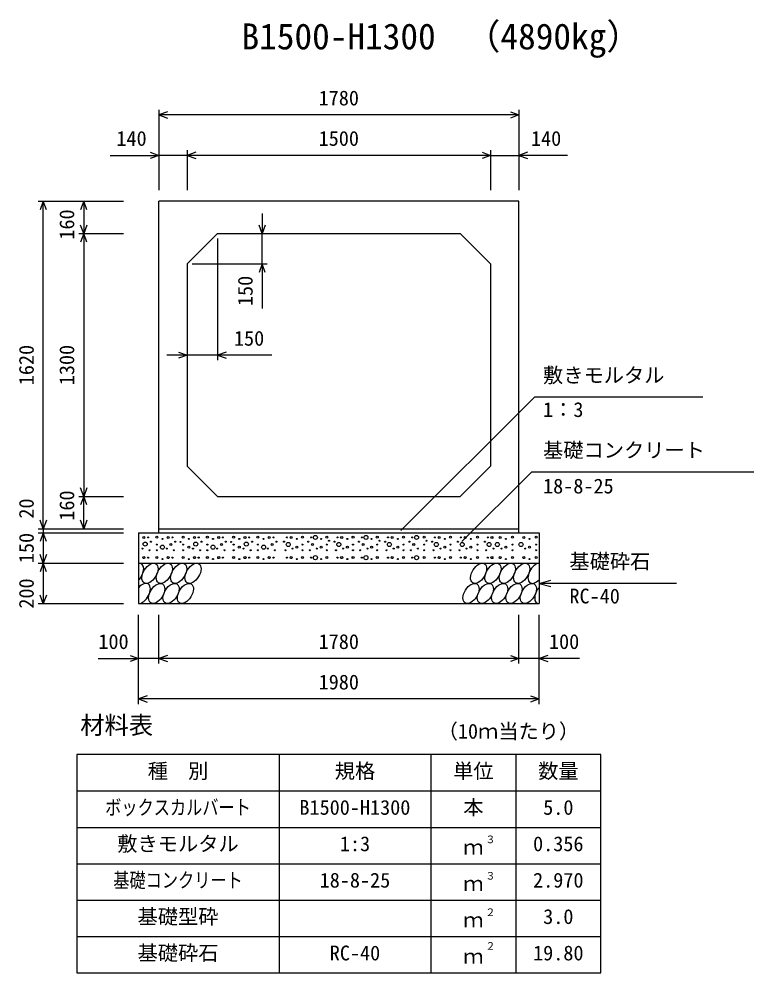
# Model space of a CAD drawing. Units: millimetres, scale not verified. Extents: x -50400 to 50400, y -17820 to 17820.
# Drawn here: x 14929 to 18562, y -10095 to -5377 of the extents above; entities that cross this region are included whole.
import ezdxf
from ezdxf.enums import TextEntityAlignment as Align

# ---------------------------------------------------------------- set-up
doc = ezdxf.new("R2010")
doc.units = ezdxf.units.MM
doc.header["$LTSCALE"] = 60
for name, color, linetype, lineweight in [('0-0_DIM', 7, 'Continuous', 25), ('0-2_HATCH', 6, 'Continuous', 25), ('0-3_HYO', 3, 'Continuous', 25), ('0-4_HYO2', 4, 'Continuous', 25), ('0-5_OUTLINE', 3, 'Continuous', 25), ('0-7_TXT', 7, 'Continuous', 25)]:
    doc.layers.add(name, color=color, linetype=linetype, lineweight=lineweight)
doc.styles.add('ＭＳ ゴシック', font='')
doc.styles.get('ＭＳ ゴシック').set_extended_font_data('MS Gothic')

msp = doc.modelspace()

# ---------------------------------------------------------------- linework, layer by layer
at = {"layer": '0-0_DIM'}
for p, q in [((15619.98, -5826.22), (15619.98, -6223.11)), ((17399.98, -5826.22), (17399.98, -6223.11)), ((17399.98, -5851.22), (15619.98, -5851.22)), ((15759.98, -6026.22), (15759.98, -6223.11)), ((17259.98, -6026.22), (17259.98, -6223.11)), ((15379.24, -6051.22), (15619.98, -6051.22)), ((15759.98, -6051.22), (15619.98, -6051.22)), ((17259.98, -6051.22), (15759.98, -6051.22)), ((17259.98, -6051.22), (17399.98, -6051.22)), ((17640.73, -6051.22), (17399.98, -6051.22)), ((15023.88, -6278.11), (15444.98, -6278.11)), ((15048.88, -7898.11), (15048.88, -6278.11)), ((15248.88, -6278.11), (15248.88, -6438.11)), ((16130.84, -6338.11), (16130.84, -6438.11)), ((15223.88, -6438.11), (15444.98, -6438.11)), ((15248.88, -6438.11), (15248.88, -7738.11)), ((16130.84, -6588.11), (16130.84, -6438.11)), ((15909.98, -6463.11), (15909.98, -7064.68)), ((15784.98, -6588.11), (16155.84, -6588.11)), ((16130.84, -6588.11), (16130.84, -6808.99)), ((15759.98, -7039.68), (15659.98, -7039.68)), ((15909.98, -7039.68), (15759.98, -7039.68)), ((16179.45, -7039.68), (15909.98, -7039.68)), ((16816.2, -7907.45), (17476.48, -7247.17)), ((18308.89, -7247.17), (17476.48, -7247.17)), ((17118.01, -7961.84), (17462.07, -7617.78)), ((18561.62, -7617.78), (17462.07, -7617.78)), ((15223.88, -7738.11), (15444.98, -7738.11)), ((15248.88, -7898.11), (15248.88, -7738.11)), ((15023.88, -7898.11), (15444.98, -7898.11)), ((15023.88, -7918.11), (15444.98, -7918.11)), ((15048.88, -7898.11), (15048.88, -7918.11)), ((15048.88, -7918.11), (15048.88, -8068.11)), ((15023.88, -8068.11), (15444.98, -8068.11)), ((15048.88, -8068.11), (15048.88, -8268.11)), ((17499.98, -8168.11), (17557.94, -8152.58)), ((18179.79, -8168.11), (17499.98, -8168.11)), ((17499.98, -8168.11), (17557.94, -8183.64)), ((15023.88, -8268.11), (15444.98, -8268.11)), ((15519.98, -8764.72), (15519.98, -8323.11)), ((15619.98, -8564.72), (15619.98, -8323.11)), ((17399.98, -8564.72), (17399.98, -8323.11)), ((17399.98, -8564.72), (17399.98, -8323.11)), ((17499.98, -8764.72), (17499.98, -8323.11)), ((15320.44, -8539.72), (15519.98, -8539.72)), ((15619.98, -8539.72), (15519.98, -8539.72)), ((17399.98, -8539.72), (15619.98, -8539.72)), ((17499.98, -8539.72), (17399.98, -8539.72)), ((17699.53, -8539.72), (17499.98, -8539.72)), ((17499.98, -8739.72), (15519.98, -8739.72))]:
    msp.add_line(p, q, dxfattribs=at)
for points in [[(15662.27, -5835.83), (15619.98, -5851.22), (15662.27, -5866.61)], [(17357.7, -5835.83), (17399.98, -5851.22), (17357.7, -5866.61)], [(15577.7, -6035.83), (15619.98, -6051.22), (15577.7, -6066.61)], [(15802.27, -6035.83), (15759.98, -6051.22), (15802.27, -6066.61)], [(17217.7, -6035.83), (17259.98, -6051.22), (17217.7, -6066.61)], [(17442.27, -6035.83), (17399.98, -6051.22), (17442.27, -6066.61)], [(15064.27, -6320.4), (15048.88, -6278.11), (15033.49, -6320.4)], [(15264.27, -6320.4), (15248.88, -6278.11), (15233.49, -6320.4)], [(15264.27, -6395.83), (15248.88, -6438.11), (15233.49, -6395.83)], [(16146.23, -6395.83), (16130.84, -6438.11), (16115.44, -6395.83)], [(15264.27, -6480.4), (15248.88, -6438.11), (15233.49, -6480.4)], [(16146.23, -6630.4), (16130.84, -6588.11), (16115.44, -6630.4)], [(15717.7, -7024.29), (15759.98, -7039.68), (15717.7, -7055.07)], [(15952.27, -7024.29), (15909.98, -7039.68), (15952.27, -7055.07)], [(15264.27, -7695.83), (15248.88, -7738.11), (15233.49, -7695.83)], [(15264.27, -7780.4), (15248.88, -7738.11), (15233.49, -7780.4)], [(15064.27, -7855.83), (15048.88, -7898.11), (15033.49, -7855.83)], [(15264.27, -7855.83), (15248.88, -7898.11), (15233.49, -7855.83)], [(15064.27, -7960.4), (15048.88, -7918.11), (15033.49, -7960.4)], [(15064.27, -8025.83), (15048.88, -8068.11), (15033.49, -8025.83)], [(15064.27, -8110.4), (15048.88, -8068.11), (15033.49, -8110.4)], [(15064.27, -8225.83), (15048.88, -8268.11), (15033.49, -8225.83)], [(15477.7, -8524.33), (15519.98, -8539.72), (15477.7, -8555.12)], [(15662.27, -8524.33), (15619.98, -8539.72), (15662.27, -8555.12)], [(17357.7, -8524.33), (17399.98, -8539.72), (17357.7, -8555.12)], [(17542.27, -8524.33), (17499.98, -8539.72), (17542.27, -8555.12)], [(15562.27, -8724.33), (15519.98, -8739.72), (15562.27, -8755.12)], [(17457.7, -8724.33), (17499.98, -8739.72), (17457.7, -8755.12)]]:
    msp.add_lwpolyline(points, dxfattribs=at)
at = {"layer": '0-2_HATCH'}
for centre, radius in [((15546.02, -7940.93), 5), ((15552.56, -7973.95), 10), ((15567.05, -7940.93), 2.5), ((15581.07, -7961.95), 2.5), ((15609.95, -7940.06), 5), ((15637.99, -7947.94), 2.5), ((15666.02, -7940.93), 5), ((15680.04, -7975.95), 5), ((15687.05, -7940.93), 2.5), ((15701.07, -7961.95), 2.5), ((15727.53, -7962.85), 2.5), ((15739.95, -7940.06), 5), ((15767.99, -7947.94), 2.5), ((15796.02, -7940.93), 5), ((15802.56, -7973.95), 10), ((15817.05, -7940.93), 2.5), ((15831.07, -7961.95), 2.5), ((15859.95, -7940.06), 5), ((15887.99, -7947.94), 2.5), ((15916.02, -7940.93), 5), ((15930.04, -7975.95), 5), ((15937.05, -7940.93), 2.5), ((15951.07, -7961.95), 2.5), ((15977.53, -7962.85), 2.5), ((15989.95, -7940.06), 5), ((16017.99, -7947.94), 2.5), ((16046.02, -7940.93), 5), ((16052.56, -7973.95), 10), ((16067.05, -7940.93), 2.5), ((16081.07, -7961.95), 2.5), ((16109.95, -7940.06), 5), ((16137.99, -7947.94), 2.5), ((16166.02, -7940.93), 5), ((16180.04, -7975.95), 5), ((16187.05, -7940.93), 2.5), ((16201.07, -7961.95), 2.5), ((16238.89, -7961.95), 2.5), ((16259.92, -7975.95), 10), ((16252.91, -7940.93), 2.5), ((16273.94, -7940.93), 5), ((16301.98, -7947.94), 2.5), ((16330.01, -7940.06), 5), ((16358.89, -7961.95), 2.5), ((16372.91, -7940.93), 2.5), ((16379.92, -7975.95), 5), ((16393.94, -7940.93), 10), ((16421.98, -7947.94), 2.5), ((16450.01, -7940.06), 5), ((16461.35, -7957.63), 2.5), ((16488.89, -7961.95), 2.5), ((16509.92, -7975.95), 10), ((16502.91, -7940.93), 2.5), ((16523.94, -7940.93), 5), ((16551.98, -7947.94), 2.5), ((16580.01, -7940.06), 5), ((16608.89, -7961.95), 2.5), ((16622.91, -7940.93), 2.5), ((16629.92, -7975.95), 5), ((16643.94, -7940.93), 10), ((16671.98, -7947.94), 2.5), ((16700.01, -7940.06), 5), ((16711.35, -7957.63), 2.5), ((16738.89, -7961.95), 2.5), ((16759.92, -7975.95), 10), ((16752.91, -7940.93), 2.5), ((16773.94, -7940.93), 5), ((16801.98, -7947.94), 2.5), ((16830.01, -7940.06), 5), ((16858.89, -7961.95), 2.5), ((16872.91, -7940.93), 2.5), ((16879.92, -7975.95), 5), ((16893.94, -7940.93), 10), ((16931.84, -7940.06), 5), ((16943.18, -7957.63), 2.5), ((16970.71, -7961.95), 2.5), ((16991.74, -7975.95), 10), ((16984.73, -7940.93), 2.5), ((17005.76, -7940.93), 5), ((17033.8, -7947.94), 2.5), ((17061.84, -7940.06), 5), ((17098.78, -7961.95), 2.5), ((17119.81, -7975.95), 10), ((17112.79, -7940.93), 2.5), ((17133.83, -7940.93), 5), ((17161.86, -7947.94), 2.5), ((17194.77, -7940.06), 5), ((17231.7, -7961.95), 2.5), ((17252.73, -7975.95), 10), ((17245.72, -7940.93), 2.5), ((17266.75, -7940.93), 5), ((17293.4, -7975.95), 10), ((17307.42, -7940.93), 5), ((17335.46, -7947.94), 2.5), ((17368.36, -7940.06), 5), ((17410.25, -7975.95), 10), ((17424.27, -7940.93), 5), ((17452.3, -7947.94), 2.5), ((17485.2, -7940.06), 5), ((15539.01, -7996.09), 2.5), ((15574.06, -8003.96), 2.5), ((15609.95, -7975.95), 2.5), ((15609.95, -8003.96), 2.5), ((15637.99, -7989.08), 10), ((15659.01, -7996.09), 2.5), ((15694.06, -8003.96), 2.5), ((15739.95, -7975.95), 2.5), ((15739.95, -8003.96), 2.5), ((15767.99, -7989.08), 5), ((15789.01, -7996.09), 2.5), ((15824.06, -8003.96), 2.5), ((15859.95, -7975.95), 2.5), ((15859.95, -8003.96), 2.5), ((15887.99, -7989.08), 10), ((15909.01, -7996.09), 2.5), ((15944.06, -8003.96), 2.5), ((15989.95, -7975.95), 2.5), ((15989.95, -8003.96), 2.5), ((16017.99, -7989.08), 5), ((16039.01, -7996.09), 2.5), ((16074.06, -8003.96), 2.5), ((16109.95, -7975.95), 2.5), ((16109.95, -8003.96), 2.5), ((16137.99, -7989.08), 10), ((16159.01, -7996.09), 2.5), ((16194.06, -8003.96), 2.5), ((16245.9, -8003.96), 2.5), ((16280.95, -7996.09), 2.5), ((16301.98, -7989.08), 5), ((16330.01, -7975.95), 2.5), ((16330.01, -8003.96), 2.5), ((16365.9, -8003.96), 2.5), ((16400.95, -7996.09), 2.5), ((16421.98, -7989.08), 5), ((16450.01, -7975.95), 2.5), ((16450.01, -8003.96), 2.5), ((16495.9, -8003.96), 2.5), ((16530.95, -7996.09), 2.5), ((16551.98, -7989.08), 5), ((16580.01, -7975.95), 2.5), ((16580.01, -8003.96), 2.5), ((16615.9, -8003.96), 2.5), ((16650.95, -7996.09), 2.5), ((16671.98, -7989.08), 5), ((16700.01, -7975.95), 2.5), ((16700.01, -8003.96), 2.5), ((16745.9, -8003.96), 2.5), ((16780.95, -7996.09), 2.5), ((16801.98, -7989.08), 5), ((16830.01, -7975.95), 2.5), ((16830.01, -8003.96), 2.5), ((16865.9, -8003.96), 2.5), ((16900.95, -7996.09), 2.5), ((16931.84, -7975.95), 2.5), ((16931.84, -8003.96), 2.5), ((16977.72, -8003.96), 2.5), ((17012.77, -7996.09), 2.5), ((17033.8, -7989.08), 5), ((17061.84, -7975.95), 2.5), ((17061.84, -8003.96), 2.5), ((17105.79, -8003.96), 2.5), ((17140.83, -7996.09), 2.5), ((17161.86, -7989.08), 5), ((17194.77, -7975.95), 2.5), ((17194.77, -8003.96), 2.5), ((17238.71, -8003.96), 2.5), ((17273.76, -7996.09), 2.5), ((17314.43, -7996.09), 2.5), ((17335.46, -7989.08), 5), ((17368.36, -7975.95), 2.5), ((17368.36, -8003.96), 2.5), ((17431.27, -7996.09), 2.5), ((17452.3, -7989.08), 5), ((17485.2, -7975.95), 2.5), ((17485.2, -8003.96), 2.5), ((15546.02, -8040.93), 5), ((15567.05, -8040.93), 2.5), ((15609.95, -8040.06), 5), ((15637.99, -8047.94), 2.5), ((15666.02, -8040.93), 5), ((15687.05, -8040.93), 2.5), ((15739.95, -8040.06), 5), ((15767.99, -8047.94), 2.5), ((15796.02, -8040.93), 5), ((15817.05, -8040.93), 2.5), ((15859.95, -8040.06), 5), ((15887.99, -8047.94), 2.5), ((15916.02, -8040.93), 5), ((15937.05, -8040.93), 2.5), ((15989.95, -8040.06), 5), ((16017.99, -8047.94), 2.5), ((16046.02, -8040.93), 5), ((16067.05, -8040.93), 2.5), ((16109.95, -8040.06), 5), ((16137.99, -8047.94), 2.5), ((16166.02, -8040.93), 5), ((16187.05, -8040.93), 2.5), ((16252.91, -8040.93), 2.5), ((16273.94, -8040.93), 5), ((16301.98, -8047.94), 2.5), ((16330.01, -8040.06), 5), ((16372.91, -8040.93), 2.5), ((16393.94, -8040.93), 10), ((16421.98, -8047.94), 2.5), ((16450.01, -8040.06), 5), ((16502.91, -8040.93), 2.5), ((16523.94, -8040.93), 5), ((16551.98, -8047.94), 2.5), ((16580.01, -8040.06), 5), ((16622.91, -8040.93), 2.5), ((16643.94, -8040.93), 10), ((16671.98, -8047.94), 2.5), ((16700.01, -8040.06), 5), ((16752.91, -8040.93), 2.5), ((16773.94, -8040.93), 5), ((16801.98, -8047.94), 2.5), ((16830.01, -8040.06), 5), ((16872.91, -8040.93), 2.5), ((16893.94, -8040.93), 10), ((16931.84, -8040.06), 5), ((16984.73, -8040.93), 2.5), ((17005.76, -8040.93), 5), ((17033.8, -8047.94), 2.5), ((17061.84, -8040.06), 5), ((17112.79, -8040.93), 2.5), ((17133.83, -8040.93), 5), ((17161.86, -8047.94), 2.5), ((17194.77, -8040.06), 5), ((17245.72, -8040.93), 2.5), ((17266.75, -8040.93), 5), ((17307.42, -8040.93), 5), ((17335.46, -8047.94), 2.5), ((17368.36, -8040.06), 5), ((17424.27, -8040.93), 5), ((17452.3, -8047.94), 2.5), ((17485.2, -8040.06), 5)]:
    msp.add_circle(centre, radius, dxfattribs=at)
for centre, start_param, end_param in [((15505.33, -8118.12), 4.3355439, 6.7245934), ((17484.54, -8118.12), 0.4199491, 4.357003), ((15538.58, -8218.11), 3.4740877, 7.5860497), ((17517.79, -8218.11), 1.2805297, 3.4964223)]:
    msp.add_ellipse(centre, major_axis=(29.09, 47.08), ratio=0.5792, start_param=start_param, end_param=end_param, dxfattribs=at)
for centre in [(15576.29, -8118.12), (15647.24, -8118.12), (15718.2, -8118.12), (15789.15, -8118.12), (17200.71, -8118.12), (17271.67, -8118.12), (17342.63, -8118.12), (17413.58, -8118.12), (15609.53, -8218.11), (15680.49, -8218.11), (15751.45, -8218.11), (17163.01, -8218.11), (17233.96, -8218.11), (17304.92, -8218.11), (17375.87, -8218.11), (17446.83, -8218.11)]:
    msp.add_ellipse(centre, major_axis=(29.09, 47.08), ratio=0.5792, dxfattribs=at)
at = {"layer": '0-3_HYO'}
for p, q in [((16214.98, -9014.72), (16214.98, -10094.72)), ((16964.98, -9014.72), (16964.98, -10094.72)), ((17384.98, -9014.72), (17384.98, -10094.72)), ((15214.98, -9194.72), (17804.98, -9194.72))]:
    msp.add_line(p, q, dxfattribs=at)
msp.add_lwpolyline([(15214.98, -10094.72), (17804.98, -10094.72), (17804.98, -9014.72), (15214.98, -9014.72)], close=True, dxfattribs=at)
at = {"layer": '0-4_HYO2'}
for p, q in [((15214.98, -9374.72), (17804.98, -9374.72)), ((15214.98, -9554.72), (17804.98, -9554.72)), ((15214.98, -9734.72), (17804.98, -9734.72)), ((15214.98, -9914.72), (17804.98, -9914.72))]:
    msp.add_line(p, q, dxfattribs=at)
at = {"layer": '0-5_OUTLINE'}
for p, q in [((17399.98, -6278.11), (15619.98, -6278.11)), ((15619.98, -7918.11), (15619.98, -6278.11)), ((17399.98, -7918.11), (17399.98, -6278.11)), ((15759.98, -6588.11), (15909.98, -6438.11)), ((15909.98, -6438.11), (17109.98, -6438.11)), ((15759.98, -6588.11), (15759.98, -7588.11)), ((15759.98, -7588.11), (15909.98, -7738.11)), ((17259.98, -7588.11), (17109.98, -7738.11)), ((15909.98, -7738.11), (17109.98, -7738.11)), ((15519.98, -7918.11), (15519.98, -8268.11)), ((15519.98, -7918.11), (17499.98, -7918.11)), ((15619.98, -7898.11), (17399.98, -7898.11)), ((17499.98, -7918.11), (17499.98, -8268.11)), ((15519.98, -8068.11), (17499.98, -8068.11)), ((15519.98, -8268.11), (17499.98, -8268.11))]:
    msp.add_line(p, q, dxfattribs=at)
msp.add_lwpolyline([(17109.98, -6438.11), (17259.98, -6588.11), (17259.98, -7588.11)], dxfattribs=at)

# ---------------------------------------------------------------- texts
at = {"layer": '0-0_DIM', "style": 'ＭＳ ゴシック'}
for s, p in [('1780', (16409.98, -5826.22)), ('140', (15410.34, -6026.22)), ('1500', (16409.98, -6026.22)), ('140', (17459.62, -6026.22)), ('150', (15991.39, -7014.68)), ('敷きモルタル', (17519.33, -7197.17)), ('1：3', (17519.33, -7367.28)), ('基礎コンクリート', (17519.33, -7567.78)), ('18-8-25', (17519.33, -7745.41)), ('基礎砕石', (17649.72, -8118.11)), ('RC-40', (17649.72, -8289.49)), ('100', (15321.34, -8514.72)), ('1780', (16409.98, -8514.72)), ('100', (17548.62, -8514.72)), ('1980', (16409.98, -8714.72))]:
    msp.add_text(s, height=73.31, dxfattribs=at).set_placement(p, align=Align.BOTTOM_LEFT)
for s, p in [('160', (15223.88, -6468.11)), ('150', (16105.84, -6796.61)), ('1620', (15023.88, -7188.11)), ('1300', (15223.88, -7188.11)), ('160', (15223.88, -7858.11)), ('20', (15023.88, -7848.04)), ('150', (15023.88, -8068.11)), ('200', (15023.88, -8293.11))]:
    msp.add_text(s, height=73.31, rotation=90, dxfattribs=at).set_placement(p, align=Align.BOTTOM_LEFT)
at = {"layer": '0-7_TXT', "style": 'ＭＳ ゴシック'}
for s, height, p in [('（4890kg）', 128.3, (17133.57, -5565.61)), ('B1500-H1300', 128.3, (16028.73, -5565.61)), ('材料表', 87.98, (15231.65, -8939.72)), ('（10ｍ当たり）', 73.31, (16998.31, -8958.06)), ('種\u3000別', 73.31, (15564.98, -9154.72)), ('規格', 73.31, (16489.98, -9154.72)), ('単位', 73.31, (17074.98, -9154.72)), ('数量', 73.31, (17494.98, -9154.72)), ('B1500-H1300', 73.31, (16314.98, -9334.72)), ('本', 73.31, (17124.98, -9334.72)), ('5.0', 73.31, (17519.98, -9334.72)), ('敷きモルタル', 73.31, (15414.98, -9514.72)), ('1:3', 73.31, (16514.98, -9514.72)), ('３', 36.66, (17234.22, -9464.11)), ('0.356', 73.31, (17469.98, -9514.72)), ('ｍ', 73.31, (17124.98, -9531.39)), ('18-8-25', 73.31, (16414.98, -9694.72)), ('３', 36.66, (17234.22, -9644.11)), ('2.970', 73.31, (17469.98, -9694.72)), ('ｍ', 73.31, (17124.98, -9711.39)), ('基礎型砕', 73.31, (15514.98, -9874.72)), ('２', 36.66, (17234.22, -9824.11)), ('3.0', 73.31, (17519.98, -9874.72)), ('ｍ', 73.31, (17124.98, -9891.39)), ('基礎砕石', 73.31, (15514.98, -10054.72)), ('２', 36.66, (17234.22, -9990.78)), ('RC-40', 73.31, (16464.98, -10054.72)), ('ｍ', 73.31, (17124.98, -10071.39)), ('19.80', 73.31, (17469.98, -10054.72))]:
    msp.add_text(s, height=height, dxfattribs=at).set_placement(p, align=Align.BOTTOM_LEFT)
at = {"layer": '0-7_TXT', "style": 'ＭＳ ゴシック', "width": 0.8}
for s, p in [('ボックスカルバート', (15354.98, -9334.72)), ('基礎コンクリート', (15394.98, -9694.72))]:
    msp.add_text(s, height=73.31, dxfattribs=at).set_placement(p, align=Align.BOTTOM_LEFT)

doc.saveas('drawing.dxf')
